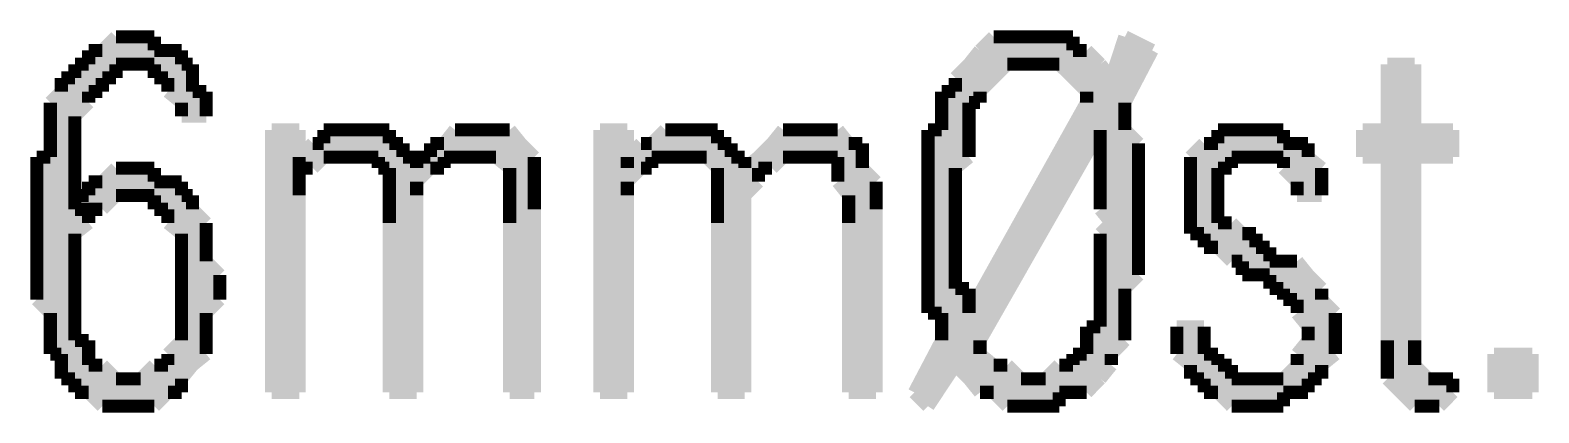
# Model space of a CAD drawing. Header units: millimetres. Extents: x 5 to 350, y 3 to 213.
# Drawn here: x 268.44 to 278.17, y 122.64 to 125.1 of the extents above; entities that cross this region are included whole.
import ezdxf

# ---------------------------------------------------------------- set-up
doc = ezdxf.new("R2010")
doc.units = ezdxf.units.MM
doc.layers.add('H', color=251, linetype='Continuous')
doc.layers.add('P', color=255, linetype='Continuous')

msp = doc.modelspace()

# ---------------------------------------------------------------- hatches: boundary and pattern name
at = {"layer": 'H', "linetype": 'Continuous'}
for points in [[(269.416, 124.548), (269.416, 124.636), (269.328, 124.707), (269.328, 124.795), (269.24, 124.795), (269.24, 124.883), (268.817, 124.883), (268.817, 124.972), (268.905, 124.972), (268.993, 125.06), (269.24, 125.06), (269.24, 124.972), (269.416, 124.972), (269.416, 124.883), (269.487, 124.883), (269.487, 124.707), (269.575, 124.707), (269.575, 124.548), (269.416, 124.548)], [(274.232, 122.678), (274.144, 122.767), (274.32, 123.102), (274.32, 123.278), (274.496, 123.278), (275.255, 124.636), (275.255, 124.707), (275.167, 124.795), (275.414, 124.795), (275.502, 125.06), (275.678, 124.972), (275.502, 124.636), (275.502, 124.46), (275.343, 124.46), (274.567, 123.102), (274.567, 123.014), (274.655, 122.943), (274.408, 122.943), (274.232, 122.678)], [(274.232, 123.278), (274.232, 124.46), (274.32, 124.46), (274.32, 124.707), (274.408, 124.707), (274.408, 124.795), (274.655, 125.06), (275.167, 125.06), (275.167, 124.972), (275.255, 124.972), (275.343, 124.883), (274.743, 124.883), (274.567, 124.707), (274.567, 124.636), (274.496, 124.636), (274.496, 124.284), (274.408, 124.213), (274.408, 123.437), (274.496, 123.437), (274.496, 123.278), (274.232, 123.278)], [(268.905, 122.678), (268.817, 122.767), (268.728, 122.767), (268.728, 122.855), (268.64, 122.855), (268.64, 123.014), (268.57, 123.014), (268.57, 123.278), (268.482, 123.366), (268.482, 124.284), (268.57, 124.284), (268.57, 124.636), (268.64, 124.707), (268.64, 124.795), (268.728, 124.795), (268.728, 124.883), (268.993, 124.883), (268.993, 124.795), (268.905, 124.795), (268.905, 124.707), (268.817, 124.707), (268.817, 124.636), (268.728, 124.548), (268.728, 123.948), (268.817, 123.948), (268.817, 123.86), (268.728, 123.79), (268.728, 123.102), (268.817, 123.102), (268.817, 122.943), (268.905, 122.943), (268.993, 122.855), (269.416, 122.855), (269.416, 122.767), (269.328, 122.767), (269.24, 122.678), (268.905, 122.678)], [(275.167, 124.795), (275.078, 124.883), (275.343, 124.883), (275.414, 124.795), (275.167, 124.795)], [(277.195, 122.855), (277.195, 124.284), (277.036, 124.284), (277.036, 124.46), (277.195, 124.46), (277.195, 124.883), (277.372, 124.883), (277.372, 124.46), (277.618, 124.46), (277.618, 124.284), (277.372, 124.284), (277.372, 122.943), (277.46, 122.855), (277.195, 122.855)], [(269.998, 122.767), (269.998, 124.46), (270.175, 124.46), (270.175, 122.767), (269.998, 122.767)], [(270.175, 124.213), (270.175, 124.284), (270.263, 124.372), (270.334, 124.372), (270.334, 124.46), (270.757, 124.46), (270.757, 124.372), (270.845, 124.372), (270.845, 124.284), (270.334, 124.284), (270.263, 124.213), (270.175, 124.213)], [(271.533, 122.767), (271.533, 124.213), (271.445, 124.284), (271.022, 124.284), (271.022, 124.372), (271.11, 124.372), (271.18, 124.46), (271.533, 124.46), (271.692, 124.284), (271.692, 122.767), (271.533, 122.767)], [(272.115, 122.767), (272.115, 124.46), (272.292, 124.46), (272.292, 124.213), (272.38, 124.213), (272.292, 124.125), (272.292, 122.767), (272.115, 122.767)], [(272.292, 124.213), (272.292, 124.284), (272.38, 124.372), (272.45, 124.372), (272.538, 124.46), (272.874, 124.46), (272.874, 124.372), (272.962, 124.372), (272.962, 124.284), (272.45, 124.284), (272.45, 124.213), (272.292, 124.213)], [(273.72, 122.767), (273.72, 124.037), (273.65, 124.125), (273.65, 124.284), (273.138, 124.284), (273.297, 124.46), (273.65, 124.46), (273.72, 124.372), (273.808, 124.372), (273.808, 124.213), (273.897, 124.125), (273.897, 122.767), (273.72, 122.767)], [(274.743, 122.678), (274.655, 122.767), (274.567, 122.767), (274.496, 122.855), (274.99, 122.855), (275.078, 122.943), (275.167, 122.943), (275.167, 123.014), (275.255, 123.014), (275.255, 123.19), (275.343, 123.19), (275.343, 123.79), (275.414, 123.86), (275.343, 123.948), (275.343, 124.46), (275.502, 124.46), (275.59, 124.372), (275.59, 123.525), (275.502, 123.437), (275.502, 123.102), (275.414, 123.014), (275.414, 122.943), (275.255, 122.767), (275.078, 122.767), (275.078, 122.678), (274.743, 122.678)], [(276.613, 124.037), (276.613, 124.125), (276.525, 124.213), (276.525, 124.284), (276.348, 124.284), (276.013, 124.372), (276.102, 124.372), (276.102, 124.46), (276.525, 124.46), (276.525, 124.372), (276.684, 124.372), (276.684, 124.284), (276.772, 124.213), (276.772, 124.037), (276.613, 124.037)], [(276.525, 122.855), (276.613, 122.943), (276.613, 123.014), (276.684, 123.102), (276.684, 123.19), (276.613, 123.278), (276.613, 123.366), (276.525, 123.366), (276.525, 123.437), (276.437, 123.437), (276.437, 123.525), (276.26, 123.525), (276.26, 123.613), (276.19, 123.613), (276.102, 123.702), (276.013, 123.702), (276.013, 123.79), (275.925, 123.79), (275.925, 124.284), (276.013, 124.372), (276.348, 124.284), (276.19, 124.284), (276.19, 124.213), (276.102, 124.213), (276.102, 123.86), (276.19, 123.86), (276.26, 123.79), (276.348, 123.79), (276.348, 123.702), (276.437, 123.702), (276.437, 123.613), (276.613, 123.613), (276.772, 123.437), (276.772, 123.366), (276.86, 123.278), (276.86, 123.014), (276.772, 122.943), (276.772, 122.855), (276.525, 122.855)], [(269.152, 122.855), (269.24, 122.943), (269.328, 122.943), (269.328, 123.014), (269.416, 123.102), (269.416, 123.79), (269.328, 123.86), (269.328, 123.948), (269.24, 123.948), (269.24, 124.037), (268.817, 124.037), (268.817, 124.125), (268.905, 124.125), (268.993, 124.213), (269.24, 124.213), (269.24, 124.125), (269.416, 124.125), (269.416, 124.037), (269.487, 124.037), (269.487, 123.948), (269.575, 123.86), (269.575, 123.613), (269.663, 123.525), (269.663, 123.366), (269.575, 123.278), (269.575, 123.014), (269.416, 122.855), (269.152, 122.855)], [(270.757, 122.767), (270.757, 124.213), (270.686, 124.213), (270.686, 124.284), (270.933, 124.284), (270.933, 124.213), (271.022, 124.213), (270.933, 124.125), (270.933, 122.767), (270.757, 122.767)], [(270.933, 124.213), (270.933, 124.284), (271.11, 124.284), (271.11, 124.213), (270.933, 124.213)], [(272.874, 122.767), (272.874, 124.213), (272.803, 124.284), (273.05, 124.284), (273.05, 124.213), (273.138, 124.213), (273.138, 124.125), (273.05, 124.037), (273.05, 122.767), (272.874, 122.767)], [(273.05, 124.213), (273.138, 124.284), (273.297, 124.284), (273.226, 124.213), (273.05, 124.213)], [(268.728, 123.948), (268.728, 124.037), (268.993, 124.037), (268.905, 123.948), (268.728, 123.948)], [(276.19, 122.678), (276.102, 122.767), (276.013, 122.767), (276.013, 122.855), (275.925, 122.855), (275.925, 122.943), (275.837, 123.014), (275.837, 123.19), (276.013, 123.19), (276.013, 123.014), (276.102, 123.014), (276.102, 122.943), (276.19, 122.943), (276.19, 122.855), (276.684, 122.855), (276.684, 122.767), (276.525, 122.767), (276.525, 122.678), (276.19, 122.678)], [(274.496, 122.855), (274.408, 122.943), (274.743, 122.943), (274.832, 122.855), (274.496, 122.855)], [(277.883, 122.767), (277.883, 123.014), (278.13, 123.014), (278.13, 122.767), (277.883, 122.767)], [(277.372, 122.678), (277.195, 122.855), (277.618, 122.855), (277.618, 122.767), (277.53, 122.678), (277.372, 122.678)]]:
    msp.add_hatch(color=256, dxfattribs=at).paths.add_polyline_path(points)

# ---------------------------------------------------------------- linework, layer by layer
at = {"layer": 'P', "const_width": 0.085}
for points in [[(268.993, 125.06), (268.905, 124.972)], [(269.064, 125.06), (268.993, 125.06)], [(269.152, 125.06), (269.064, 125.06)], [(269.24, 125.06), (269.152, 125.06)], [(269.24, 124.972), (269.24, 125.06)], [(274.655, 125.06), (274.567, 124.972)], [(274.743, 125.06), (274.655, 125.06)], [(274.832, 125.06), (274.743, 125.06)], [(274.92, 125.06), (274.832, 125.06)], [(274.99, 125.06), (274.92, 125.06)], [(275.078, 125.06), (274.99, 125.06)], [(274.99, 125.06), (274.99, 125.06)], [(275.167, 125.06), (275.078, 125.06)], [(275.167, 124.972), (275.167, 125.06)], [(275.502, 125.06), (275.414, 124.795)], [(275.678, 124.972), (275.502, 125.06)], [(268.905, 124.972), (268.817, 124.972)], [(268.817, 124.972), (268.817, 124.883)], [(269.328, 124.972), (269.24, 124.972)], [(269.416, 124.972), (269.328, 124.972)], [(269.416, 124.883), (269.416, 124.972)], [(274.567, 124.972), (274.496, 124.883)], [(275.255, 124.972), (275.167, 124.972)], [(275.343, 124.883), (275.255, 124.972)], [(275.502, 124.636), (275.678, 124.972)], [(268.728, 124.883), (268.728, 124.795)], [(269.064, 124.883), (268.728, 124.883)], [(268.817, 124.883), (268.728, 124.883)], [(268.728, 124.883), (269.064, 124.883)], [(268.993, 124.795), (268.993, 124.883)], [(268.993, 124.883), (269.064, 124.883)], [(269.064, 124.883), (269.064, 124.883)], [(269.064, 124.883), (269.152, 124.883)], [(269.152, 124.883), (269.24, 124.883)], [(269.24, 124.883), (269.24, 124.795)], [(269.487, 124.883), (269.416, 124.883)], [(269.487, 124.795), (269.487, 124.883)], [(274.496, 124.883), (274.408, 124.795)], [(274.655, 124.795), (274.743, 124.883)], [(274.743, 124.883), (274.832, 124.883)], [(274.832, 124.883), (274.92, 124.883)], [(275.343, 124.883), (274.92, 124.883)], [(274.92, 124.883), (274.99, 124.883)], [(274.92, 124.883), (275.343, 124.883)], [(274.99, 124.883), (275.078, 124.883)], [(275.078, 124.883), (275.167, 124.795)], [(275.414, 124.795), (275.343, 124.883)], [(275.343, 124.883), (275.343, 124.883)], [(277.372, 124.883), (277.195, 124.883)], [(277.195, 124.883), (277.195, 124.46)], [(277.372, 124.46), (277.372, 124.883)], [(268.728, 124.795), (268.64, 124.795)], [(268.64, 124.795), (268.64, 124.707)], [(268.905, 124.707), (268.905, 124.795)], [(268.905, 124.795), (268.993, 124.795)], [(269.24, 124.795), (269.328, 124.795)], [(269.328, 124.795), (269.328, 124.707)], [(269.487, 124.707), (269.487, 124.795)], [(274.408, 124.795), (274.408, 124.707)], [(274.567, 124.707), (274.655, 124.795)], [(275.167, 124.795), (275.414, 124.795)], [(275.414, 124.795), (275.167, 124.795)], [(275.167, 124.795), (275.255, 124.707)], [(268.64, 124.707), (268.57, 124.636)], [(268.817, 124.636), (268.817, 124.707)], [(268.817, 124.707), (268.905, 124.707)], [(269.328, 124.707), (269.416, 124.636)], [(269.575, 124.707), (269.487, 124.707)], [(269.575, 124.636), (269.575, 124.707)], [(274.408, 124.707), (274.32, 124.707)], [(274.32, 124.707), (274.32, 124.636)], [(274.567, 124.636), (274.567, 124.707)], [(275.255, 124.707), (275.255, 124.636)], [(268.57, 124.636), (268.57, 124.548)], [(268.57, 124.548), (268.57, 124.46)], [(268.728, 124.548), (268.817, 124.636)], [(268.728, 124.46), (268.728, 124.548)], [(269.416, 124.636), (269.416, 124.548)], [(269.416, 124.548), (269.575, 124.548)], [(269.575, 124.548), (269.575, 124.636)], [(274.32, 124.636), (274.32, 124.548)], [(274.32, 124.548), (274.32, 124.46)], [(275.255, 124.636), (274.496, 123.278)], [(274.496, 124.548), (274.496, 124.636)], [(274.496, 124.636), (274.567, 124.636)], [(274.496, 124.46), (274.496, 124.548)], [(275.502, 124.548), (275.502, 124.636)], [(275.502, 124.46), (275.502, 124.548)], [(268.57, 124.46), (268.57, 124.372)], [(268.728, 124.372), (268.728, 124.46)], [(270.175, 124.46), (269.998, 124.46)], [(269.998, 124.46), (269.998, 122.767)], [(270.175, 124.213), (270.175, 124.46)], [(270.422, 124.46), (270.334, 124.46)], [(270.334, 124.46), (270.334, 124.372)], [(270.51, 124.46), (270.422, 124.46)], [(270.598, 124.46), (270.51, 124.46)], [(270.686, 124.46), (270.598, 124.46)], [(270.757, 124.46), (270.686, 124.46)], [(270.757, 124.372), (270.757, 124.46)], [(271.18, 124.46), (271.11, 124.372)], [(271.268, 124.46), (271.18, 124.46)], [(271.357, 124.46), (271.268, 124.46)], [(271.445, 124.46), (271.357, 124.46)], [(271.533, 124.46), (271.445, 124.46)], [(271.445, 124.46), (271.445, 124.46)], [(271.604, 124.372), (271.533, 124.46)], [(272.292, 124.46), (272.115, 124.46)], [(272.115, 124.46), (272.115, 122.767)], [(272.292, 124.213), (272.292, 124.46)], [(272.538, 124.46), (272.45, 124.372)], [(272.627, 124.46), (272.538, 124.46)], [(272.715, 124.46), (272.627, 124.46)], [(272.803, 124.46), (272.715, 124.46)], [(272.874, 124.46), (272.803, 124.46)], [(272.803, 124.46), (272.803, 124.46)], [(272.874, 124.372), (272.874, 124.46)], [(273.297, 124.46), (273.226, 124.372)], [(273.385, 124.46), (273.297, 124.46)], [(273.473, 124.46), (273.385, 124.46)], [(273.562, 124.46), (273.473, 124.46)], [(273.65, 124.46), (273.562, 124.46)], [(273.72, 124.372), (273.65, 124.46)], [(274.32, 124.46), (274.232, 124.46)], [(274.232, 124.46), (274.232, 124.372)], [(274.496, 124.372), (274.496, 124.46)], [(274.567, 123.102), (275.343, 124.46)], [(275.502, 124.46), (275.343, 124.46)], [(275.343, 124.46), (275.343, 124.372)], [(275.343, 124.46), (275.502, 124.46)], [(275.59, 124.372), (275.502, 124.46)], [(275.502, 124.46), (275.502, 124.46)], [(276.19, 124.46), (276.102, 124.46)], [(276.102, 124.46), (276.102, 124.372)], [(276.26, 124.46), (276.19, 124.46)], [(276.348, 124.46), (276.26, 124.46)], [(276.437, 124.46), (276.348, 124.46)], [(276.348, 124.46), (276.348, 124.46)], [(276.525, 124.46), (276.437, 124.46)], [(276.525, 124.372), (276.525, 124.46)], [(277.195, 124.46), (277.036, 124.46)], [(277.036, 124.46), (277.036, 124.284)], [(277.618, 124.46), (277.372, 124.46)], [(277.618, 124.284), (277.618, 124.46)], [(268.57, 124.372), (268.57, 124.284)], [(268.728, 124.284), (268.728, 124.372)], [(270.263, 124.372), (270.175, 124.284)], [(270.334, 124.372), (270.263, 124.372)], [(270.845, 124.372), (270.757, 124.372)], [(270.845, 124.284), (270.845, 124.372)], [(271.11, 124.372), (271.022, 124.372)], [(271.022, 124.372), (271.022, 124.284)], [(271.692, 124.284), (271.604, 124.372)], [(272.38, 124.372), (272.292, 124.284)], [(272.45, 124.372), (272.38, 124.372)], [(272.962, 124.372), (272.874, 124.372)], [(272.962, 124.284), (272.962, 124.372)], [(273.226, 124.372), (273.138, 124.284)], [(273.808, 124.372), (273.72, 124.372)], [(273.808, 124.284), (273.808, 124.372)], [(274.232, 124.372), (274.232, 124.284)], [(274.496, 124.284), (274.496, 124.372)], [(275.343, 124.372), (275.343, 124.284)], [(275.59, 124.284), (275.59, 124.372)], [(276.013, 124.372), (275.925, 124.284)], [(276.348, 124.284), (276.013, 124.372)], [(276.102, 124.372), (276.013, 124.372)], [(276.013, 124.372), (276.348, 124.284)], [(276.613, 124.372), (276.525, 124.372)], [(276.684, 124.372), (276.613, 124.372)], [(276.684, 124.284), (276.684, 124.372)], [(268.57, 124.284), (268.482, 124.284)], [(268.482, 124.284), (268.482, 124.213)], [(268.728, 124.213), (268.728, 124.284)], [(270.175, 124.284), (270.175, 124.213)], [(270.263, 124.213), (270.334, 124.284)], [(270.334, 124.284), (270.422, 124.284)], [(270.422, 124.284), (270.51, 124.284)], [(270.845, 124.284), (270.51, 124.284)], [(270.51, 124.284), (270.598, 124.284)], [(270.51, 124.284), (270.845, 124.284)], [(270.598, 124.284), (270.686, 124.284)], [(270.686, 124.284), (270.686, 124.213)], [(270.933, 124.284), (270.845, 124.284)], [(270.933, 124.213), (270.933, 124.284)], [(271.022, 124.284), (270.933, 124.284)], [(270.933, 124.284), (270.933, 124.213)], [(271.268, 124.284), (271.022, 124.284)], [(271.022, 124.284), (271.268, 124.284)], [(271.11, 124.213), (271.11, 124.284)], [(271.11, 124.284), (271.18, 124.284)], [(271.18, 124.284), (271.268, 124.284)], [(271.268, 124.284), (271.268, 124.284)], [(271.268, 124.284), (271.357, 124.284)], [(271.357, 124.284), (271.445, 124.284)], [(271.445, 124.284), (271.533, 124.213)], [(271.692, 124.213), (271.692, 124.284)], [(272.292, 124.284), (272.292, 124.213)], [(272.45, 124.213), (272.45, 124.284)], [(272.45, 124.284), (272.538, 124.284)], [(272.538, 124.284), (272.627, 124.284)], [(272.962, 124.284), (272.627, 124.284)], [(272.627, 124.284), (272.715, 124.284)], [(272.627, 124.284), (272.962, 124.284)], [(272.715, 124.284), (272.803, 124.284)], [(272.803, 124.284), (272.874, 124.213)], [(273.05, 124.284), (272.962, 124.284)], [(273.05, 124.213), (273.05, 124.284)], [(273.138, 124.284), (273.05, 124.213)], [(273.473, 124.284), (273.138, 124.284)], [(273.138, 124.284), (273.473, 124.284)], [(273.226, 124.213), (273.297, 124.284)], [(273.297, 124.284), (273.385, 124.284)], [(273.385, 124.284), (273.473, 124.284)], [(273.473, 124.284), (273.562, 124.284)], [(273.562, 124.284), (273.65, 124.284)], [(273.65, 124.284), (273.65, 124.213)], [(273.808, 124.213), (273.808, 124.284)], [(274.232, 124.284), (274.232, 124.213)], [(274.408, 124.213), (274.496, 124.284)], [(275.343, 124.284), (275.343, 124.213)], [(275.59, 124.213), (275.59, 124.284)], [(275.925, 124.284), (275.925, 124.213)], [(276.19, 124.213), (276.19, 124.284)], [(276.19, 124.284), (276.26, 124.284)], [(276.26, 124.284), (276.348, 124.284)], [(276.348, 124.284), (276.437, 124.284)], [(276.437, 124.284), (276.525, 124.284)], [(276.525, 124.284), (276.525, 124.213)], [(276.772, 124.213), (276.684, 124.284)], [(277.036, 124.284), (277.195, 124.284)], [(277.195, 124.284), (277.195, 123.102)], [(277.372, 123.102), (277.372, 124.284)], [(277.372, 124.284), (277.618, 124.284)], [(268.482, 124.213), (268.482, 124.125)], [(268.728, 124.125), (268.728, 124.213)], [(268.993, 124.213), (268.905, 124.125)], [(269.064, 124.213), (268.993, 124.213)], [(269.152, 124.213), (269.064, 124.213)], [(269.24, 124.213), (269.152, 124.213)], [(269.24, 124.125), (269.24, 124.213)], [(270.175, 124.125), (270.175, 124.213)], [(270.175, 124.213), (270.263, 124.213)], [(270.263, 124.213), (270.175, 124.213)], [(270.175, 124.213), (270.263, 124.213)], [(270.686, 124.213), (270.757, 124.213)], [(270.757, 124.213), (270.757, 124.125)], [(270.933, 124.125), (271.022, 124.213)], [(271.11, 124.213), (270.933, 124.213)], [(270.933, 124.213), (271.11, 124.213)], [(271.022, 124.213), (271.11, 124.213)], [(271.533, 124.213), (271.533, 124.125)], [(271.692, 124.125), (271.692, 124.213)], [(272.292, 124.125), (272.38, 124.213)], [(272.45, 124.213), (272.292, 124.213)], [(272.292, 124.213), (272.45, 124.213)], [(272.38, 124.213), (272.45, 124.213)], [(272.874, 124.213), (272.874, 124.125)], [(273.226, 124.213), (273.05, 124.213)], [(273.05, 124.213), (273.226, 124.213)], [(273.138, 124.125), (273.138, 124.213)], [(273.138, 124.213), (273.226, 124.213)], [(273.65, 124.213), (273.65, 124.125)], [(273.897, 124.125), (273.808, 124.213)], [(274.232, 124.213), (274.232, 124.125)], [(274.408, 124.125), (274.408, 124.213)], [(275.343, 124.213), (275.343, 124.125)], [(275.59, 124.125), (275.59, 124.213)], [(275.925, 124.213), (275.925, 124.125)], [(276.102, 124.125), (276.102, 124.213)], [(276.102, 124.213), (276.19, 124.213)], [(276.525, 124.213), (276.613, 124.125)], [(276.772, 124.125), (276.772, 124.213)], [(268.482, 124.125), (268.482, 124.037)], [(268.728, 124.037), (268.728, 124.125)], [(268.905, 124.125), (268.817, 124.125)], [(268.817, 124.125), (268.817, 124.037)], [(269.328, 124.125), (269.24, 124.125)], [(269.416, 124.125), (269.328, 124.125)], [(269.416, 124.037), (269.416, 124.125)], [(270.175, 124.037), (270.175, 124.125)], [(270.757, 124.125), (270.757, 124.037)], [(270.933, 124.037), (270.933, 124.125)], [(271.533, 124.125), (271.533, 124.037)], [(271.692, 124.037), (271.692, 124.125)], [(272.292, 124.037), (272.292, 124.125)], [(272.874, 124.125), (272.874, 124.037)], [(273.05, 124.037), (273.138, 124.125)], [(273.65, 124.125), (273.72, 124.037)], [(273.897, 124.037), (273.897, 124.125)], [(274.232, 124.125), (274.232, 124.037)], [(274.408, 124.037), (274.408, 124.125)], [(275.343, 124.125), (275.343, 124.037)], [(275.59, 124.037), (275.59, 124.125)], [(275.925, 124.125), (275.925, 124.037)], [(276.102, 124.037), (276.102, 124.125)], [(276.613, 124.125), (276.613, 124.037)], [(276.772, 124.037), (276.772, 124.125)], [(268.482, 124.037), (268.482, 123.948)], [(268.817, 124.037), (268.728, 124.037)], [(268.728, 124.037), (268.728, 123.948)], [(268.728, 123.948), (268.728, 124.037)], [(269.064, 124.037), (268.817, 124.037)], [(268.817, 124.037), (269.064, 124.037)], [(268.905, 123.948), (268.993, 124.037)], [(268.993, 124.037), (269.064, 124.037)], [(269.064, 124.037), (269.152, 124.037)], [(269.152, 124.037), (269.24, 124.037)], [(269.24, 124.037), (269.24, 123.948)], [(269.487, 124.037), (269.416, 124.037)], [(269.487, 123.948), (269.487, 124.037)], [(270.175, 122.767), (270.175, 124.037)], [(270.757, 124.037), (270.757, 123.948)], [(270.933, 122.767), (270.933, 124.037)], [(271.533, 124.037), (271.533, 123.948)], [(271.692, 123.948), (271.692, 124.037)], [(272.292, 122.767), (272.292, 124.037)], [(272.874, 124.037), (272.874, 123.948)], [(273.05, 122.767), (273.05, 124.037)], [(273.72, 124.037), (273.72, 123.948)], [(273.897, 123.948), (273.897, 124.037)], [(274.232, 124.037), (274.232, 123.948)], [(274.408, 123.948), (274.408, 124.037)], [(275.343, 124.037), (275.343, 123.948)], [(275.59, 123.948), (275.59, 124.037)], [(275.925, 124.037), (275.925, 123.948)], [(276.102, 123.948), (276.102, 124.037)], [(276.613, 124.037), (276.772, 124.037)], [(268.482, 123.948), (268.482, 123.86)], [(268.482, 123.86), (268.482, 123.79)], [(268.728, 123.948), (268.817, 123.948)], [(268.817, 123.948), (268.728, 123.948)], [(268.728, 123.79), (268.817, 123.86)], [(268.817, 123.948), (268.905, 123.948)], [(268.817, 123.86), (268.817, 123.948)], [(269.24, 123.948), (269.328, 123.948)], [(269.328, 123.948), (269.328, 123.86)], [(269.328, 123.86), (269.416, 123.79)], [(269.575, 123.86), (269.487, 123.948)], [(269.575, 123.79), (269.575, 123.86)], [(270.757, 123.948), (270.757, 123.86)], [(270.757, 123.86), (270.757, 122.767)], [(271.533, 123.948), (271.533, 123.86)], [(271.533, 123.86), (271.533, 122.767)], [(271.692, 122.767), (271.692, 123.948)], [(272.874, 123.948), (272.874, 123.86)], [(272.874, 123.86), (272.874, 122.767)], [(273.72, 123.948), (273.72, 123.86)], [(273.72, 123.86), (273.72, 122.767)], [(273.897, 122.767), (273.897, 123.948)], [(274.232, 123.948), (274.232, 123.86)], [(274.232, 123.86), (274.232, 123.79)], [(274.408, 123.86), (274.408, 123.948)], [(274.408, 123.79), (274.408, 123.86)], [(275.343, 123.948), (275.414, 123.86)], [(275.414, 123.86), (275.343, 123.79)], [(275.59, 123.86), (275.59, 123.948)], [(275.59, 123.79), (275.59, 123.86)], [(275.925, 123.948), (275.925, 123.86)], [(275.925, 123.86), (275.925, 123.79)], [(276.102, 123.86), (276.102, 123.948)], [(276.19, 123.86), (276.102, 123.86)], [(276.26, 123.79), (276.19, 123.86)], [(268.482, 123.79), (268.482, 123.702)], [(268.728, 123.702), (268.728, 123.79)], [(269.416, 123.79), (269.416, 123.702)], [(269.575, 123.702), (269.575, 123.79)], [(274.232, 123.79), (274.232, 123.702)], [(274.408, 123.702), (274.408, 123.79)], [(275.343, 123.79), (275.343, 123.702)], [(275.59, 123.702), (275.59, 123.79)], [(275.925, 123.79), (276.013, 123.79)], [(276.013, 123.79), (276.013, 123.702)], [(276.348, 123.79), (276.26, 123.79)], [(276.348, 123.702), (276.348, 123.79)], [(268.482, 123.702), (268.482, 123.613)], [(268.728, 123.613), (268.728, 123.702)], [(269.416, 123.702), (269.416, 123.613)], [(269.575, 123.613), (269.575, 123.702)], [(274.232, 123.702), (274.232, 123.613)], [(274.408, 123.613), (274.408, 123.702)], [(275.343, 123.702), (275.343, 123.613)], [(275.59, 123.613), (275.59, 123.702)], [(276.013, 123.702), (276.102, 123.702)], [(276.102, 123.702), (276.19, 123.613)], [(276.437, 123.702), (276.348, 123.702)], [(276.437, 123.613), (276.437, 123.702)], [(268.482, 123.613), (268.482, 123.525)], [(268.728, 123.525), (268.728, 123.613)], [(269.416, 123.613), (269.416, 123.525)], [(269.663, 123.525), (269.575, 123.613)], [(274.232, 123.613), (274.232, 123.525)], [(274.408, 123.525), (274.408, 123.613)], [(275.343, 123.613), (275.343, 123.525)], [(275.59, 123.525), (275.59, 123.613)], [(276.19, 123.613), (276.26, 123.613)], [(276.26, 123.613), (276.26, 123.525)], [(276.525, 123.613), (276.437, 123.613)], [(276.613, 123.613), (276.525, 123.613)], [(276.684, 123.525), (276.613, 123.613)], [(268.482, 123.525), (268.482, 123.437)], [(268.728, 123.437), (268.728, 123.525)], [(269.416, 123.525), (269.416, 123.437)], [(269.663, 123.437), (269.663, 123.525)], [(274.232, 123.525), (274.232, 123.437)], [(274.408, 123.437), (274.408, 123.525)], [(275.343, 123.525), (275.343, 123.437)], [(275.502, 123.437), (275.59, 123.525)], [(276.26, 123.525), (276.348, 123.525)], [(276.348, 123.525), (276.437, 123.525)], [(276.437, 123.525), (276.437, 123.437)], [(276.772, 123.437), (276.684, 123.525)], [(268.482, 123.437), (268.482, 123.366)], [(268.728, 123.366), (268.728, 123.437)], [(269.416, 123.437), (269.416, 123.366)], [(269.663, 123.366), (269.663, 123.437)], [(274.232, 123.437), (274.232, 123.366)], [(274.496, 123.437), (274.408, 123.437)], [(274.496, 123.366), (274.496, 123.437)], [(275.343, 123.437), (275.343, 123.366)], [(275.502, 123.366), (275.502, 123.437)], [(276.437, 123.437), (276.525, 123.437)], [(276.525, 123.437), (276.525, 123.366)], [(276.772, 123.366), (276.772, 123.437)], [(268.482, 123.366), (268.57, 123.278)], [(268.57, 123.278), (268.57, 123.19)], [(268.728, 123.278), (268.728, 123.366)], [(268.728, 123.19), (268.728, 123.278)], [(269.416, 123.366), (269.416, 123.278)], [(269.416, 123.278), (269.416, 123.19)], [(269.575, 123.278), (269.663, 123.366)], [(269.575, 123.19), (269.575, 123.278)], [(274.232, 123.366), (274.232, 123.278)], [(274.232, 123.278), (274.32, 123.278)], [(274.496, 123.278), (274.32, 123.278)], [(274.32, 123.278), (274.32, 123.19)], [(274.32, 123.278), (274.496, 123.278)], [(274.496, 123.278), (274.496, 123.366)], [(275.343, 123.366), (275.343, 123.278)], [(275.343, 123.278), (275.343, 123.19)], [(275.502, 123.278), (275.502, 123.366)], [(275.502, 123.19), (275.502, 123.278)], [(276.525, 123.366), (276.613, 123.366)], [(276.613, 123.366), (276.613, 123.278)], [(276.613, 123.278), (276.684, 123.19)], [(276.86, 123.278), (276.772, 123.366)], [(276.86, 123.19), (276.86, 123.278)], [(268.57, 123.19), (268.57, 123.102)], [(268.728, 123.102), (268.728, 123.19)], [(269.416, 123.19), (269.416, 123.102)], [(269.575, 123.102), (269.575, 123.19)], [(274.32, 123.19), (274.32, 123.102)], [(275.343, 123.19), (275.255, 123.19)], [(275.255, 123.19), (275.255, 123.102)], [(275.502, 123.102), (275.502, 123.19)], [(276.013, 123.19), (275.837, 123.19)], [(275.837, 123.19), (275.837, 123.102)], [(276.013, 123.102), (276.013, 123.19)], [(276.684, 123.19), (276.684, 123.102)], [(276.86, 123.102), (276.86, 123.19)], [(268.57, 123.102), (268.57, 123.014)], [(268.817, 123.102), (268.728, 123.102)], [(268.817, 123.014), (268.817, 123.102)], [(269.416, 123.102), (269.328, 123.014)], [(269.575, 123.014), (269.575, 123.102)], [(274.32, 123.102), (274.144, 122.767)], [(274.567, 123.014), (274.567, 123.102)], [(275.255, 123.102), (275.255, 123.014)], [(275.414, 123.014), (275.502, 123.102)], [(275.837, 123.102), (275.837, 123.014)], [(276.013, 123.014), (276.013, 123.102)], [(276.684, 123.102), (276.613, 123.014)], [(276.86, 123.014), (276.86, 123.102)], [(277.195, 123.102), (277.195, 123.014)], [(277.372, 123.014), (277.372, 123.102)], [(268.57, 123.014), (268.64, 123.014)], [(268.64, 123.014), (268.64, 122.943)], [(268.817, 122.943), (268.817, 123.014)], [(269.328, 123.014), (269.328, 122.943)], [(269.487, 122.943), (269.575, 123.014)], [(274.655, 122.943), (274.567, 123.014)], [(275.255, 123.014), (275.167, 123.014)], [(275.167, 123.014), (275.167, 122.943)], [(275.414, 122.943), (275.414, 123.014)], [(275.837, 123.014), (275.925, 122.943)], [(276.102, 123.014), (276.013, 123.014)], [(276.102, 122.943), (276.102, 123.014)], [(276.613, 123.014), (276.613, 122.943)], [(276.772, 122.943), (276.86, 123.014)], [(277.195, 123.014), (277.195, 122.943)], [(277.372, 122.943), (277.372, 123.014)], [(277.883, 122.767), (277.883, 123.014)], [(277.883, 123.014), (278.13, 123.014)], [(278.13, 123.014), (278.13, 122.767)], [(268.64, 122.943), (268.64, 122.855)], [(268.905, 122.943), (268.817, 122.943)], [(268.993, 122.855), (268.905, 122.943)], [(269.24, 122.943), (269.152, 122.855)], [(269.328, 122.943), (269.24, 122.943)], [(269.416, 122.855), (269.487, 122.943)], [(274.232, 122.678), (274.408, 122.943)], [(274.655, 122.943), (274.408, 122.943)], [(274.408, 122.943), (274.496, 122.855)], [(274.408, 122.943), (274.655, 122.943)], [(274.743, 122.943), (274.655, 122.943)], [(274.832, 122.855), (274.743, 122.943)], [(275.078, 122.943), (274.99, 122.855)], [(275.167, 122.943), (275.078, 122.943)], [(275.343, 122.855), (275.414, 122.943)], [(275.925, 122.943), (275.925, 122.855)], [(276.19, 122.943), (276.102, 122.943)], [(276.19, 122.855), (276.19, 122.943)], [(276.613, 122.943), (276.525, 122.855)], [(276.772, 122.855), (276.772, 122.943)], [(277.195, 122.943), (277.195, 122.855)], [(277.46, 122.855), (277.372, 122.943)], [(268.64, 122.855), (268.728, 122.855)], [(268.728, 122.855), (268.728, 122.767)], [(269.064, 122.855), (268.993, 122.855)], [(269.152, 122.855), (269.064, 122.855)], [(269.064, 122.855), (269.416, 122.855)], [(269.416, 122.855), (269.064, 122.855)], [(269.416, 122.767), (269.416, 122.855)], [(274.496, 122.855), (274.92, 122.855)], [(274.92, 122.855), (274.496, 122.855)], [(274.496, 122.855), (274.567, 122.767)], [(274.92, 122.855), (274.832, 122.855)], [(274.99, 122.855), (274.92, 122.855)], [(275.255, 122.767), (275.343, 122.855)], [(275.925, 122.855), (276.013, 122.855)], [(276.013, 122.855), (276.013, 122.767)], [(276.26, 122.855), (276.19, 122.855)], [(276.348, 122.855), (276.26, 122.855)], [(276.684, 122.855), (276.348, 122.855)], [(276.437, 122.855), (276.348, 122.855)], [(276.348, 122.855), (276.684, 122.855)], [(276.525, 122.855), (276.437, 122.855)], [(276.684, 122.767), (276.684, 122.855)], [(276.684, 122.855), (276.772, 122.855)], [(277.53, 122.855), (277.195, 122.855)], [(277.195, 122.855), (277.283, 122.767)], [(277.195, 122.855), (277.53, 122.855)], [(277.53, 122.855), (277.46, 122.855)], [(277.618, 122.855), (277.53, 122.855)], [(277.618, 122.767), (277.618, 122.855)], [(268.728, 122.767), (268.817, 122.767)], [(268.817, 122.767), (268.905, 122.678)], [(269.24, 122.678), (269.328, 122.767)], [(269.328, 122.767), (269.416, 122.767)], [(269.998, 122.767), (270.175, 122.767)], [(270.757, 122.767), (270.933, 122.767)], [(271.533, 122.767), (271.692, 122.767)], [(272.115, 122.767), (272.292, 122.767)], [(272.874, 122.767), (273.05, 122.767)], [(273.72, 122.767), (273.897, 122.767)], [(274.144, 122.767), (274.232, 122.678)], [(274.567, 122.767), (274.655, 122.767)], [(274.655, 122.767), (274.743, 122.678)], [(275.078, 122.678), (275.078, 122.767)], [(275.078, 122.767), (275.167, 122.767)], [(275.167, 122.767), (275.255, 122.767)], [(276.013, 122.767), (276.102, 122.767)], [(276.102, 122.767), (276.19, 122.678)], [(276.525, 122.678), (276.525, 122.767)], [(276.525, 122.767), (276.613, 122.767)], [(276.613, 122.767), (276.684, 122.767)], [(277.283, 122.767), (277.372, 122.678)], [(277.53, 122.678), (277.618, 122.767)], [(278.13, 122.767), (277.883, 122.767)], [(277.883, 122.767), (277.883, 122.767)], [(268.905, 122.678), (268.993, 122.678)], [(268.993, 122.678), (269.064, 122.678)], [(269.064, 122.678), (269.152, 122.678)], [(269.152, 122.678), (269.24, 122.678)], [(274.743, 122.678), (274.832, 122.678)], [(274.832, 122.678), (274.92, 122.678)], [(274.92, 122.678), (274.99, 122.678)], [(274.99, 122.678), (275.078, 122.678)], [(276.19, 122.678), (276.26, 122.678)], [(276.26, 122.678), (276.348, 122.678)], [(276.348, 122.678), (276.437, 122.678)], [(276.437, 122.678), (276.525, 122.678)], [(277.372, 122.678), (277.46, 122.678)], [(277.46, 122.678), (277.53, 122.678)]]:
    msp.add_lwpolyline(points, dxfattribs=at)

doc.saveas('drawing.dxf')
